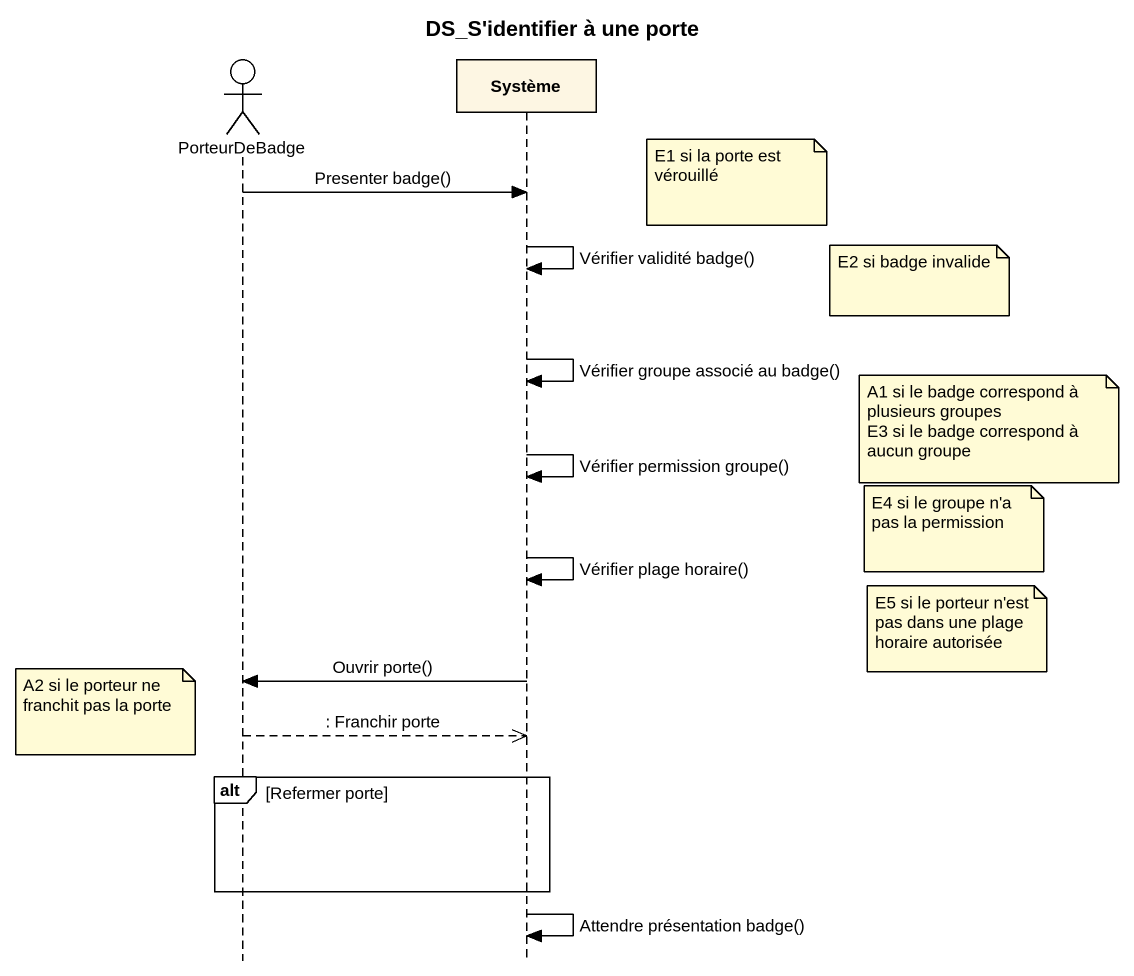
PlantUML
@startuml
title DS_S'identifier à une porte
hide footbox
actor PorteurDeBadge
participant Système

note right of Système : E1 si la porte est vérouillé
PorteurDeBadge -> Système : Presenter badge()
Système -> Système : Vérifier validité badge()
note right of Système : E2 si badge invalide
Système -> Système : Vérifier groupe associé au badge()
note right of Système
  A1 si le badge correspond à plusieurs groupes
  E3 si le badge correspond à aucun groupe
end note
Système -> Système : Vérifier permission groupe()
note right of Système : E4 si le groupe n'a pas la permission
Système -> Système : Vérifier plage horaire()
note right of Système : E5 si le porteur n'est pas dans une plage horaire autorisée
Système -> PorteurDeBadge : Ouvrir porte()
note left of PorteurDeBadge : A2 si le porteur ne franchit pas la porte
PorteurDeBadge -->> Système : : Franchir porte
alt Refermer porte
end
Système -> Système : Attendre présentation badge()
@enduml
